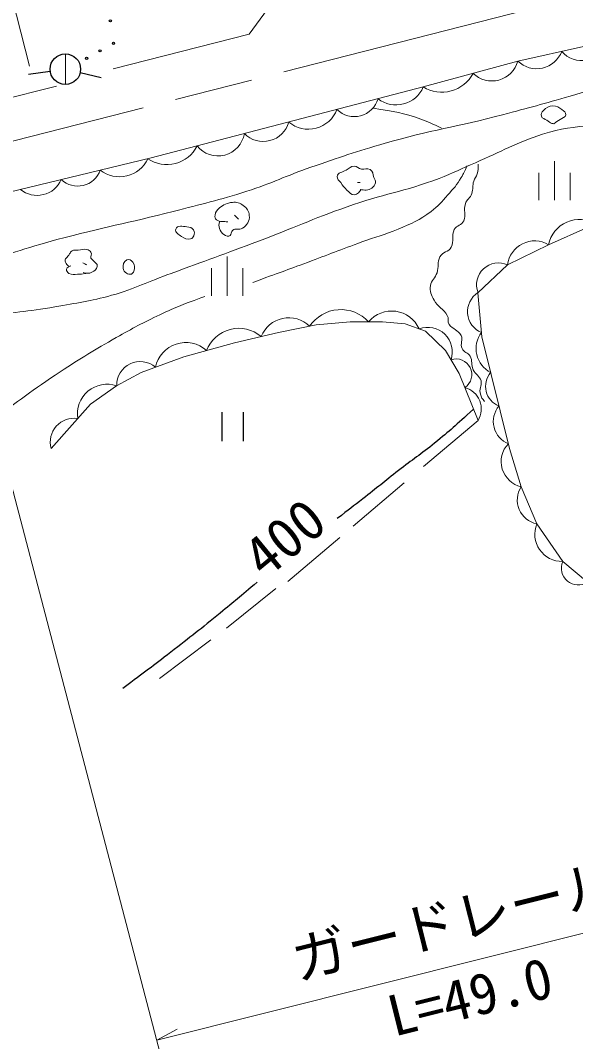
# Model space of a CAD drawing. Units: millimetres, scale not verified. Extents: x 40000 to 680000, y 20000 to 380000.
# Drawn here: x 337918 to 362745, y 259208 to 304889 of the extents above; entities that cross this region are included whole.
import ezdxf
from ezdxf.enums import TextEntityAlignment as Align

# ---------------------------------------------------------------- set-up
doc = ezdxf.new("R2010")
doc.units = ezdxf.units.MM
doc.header["$LTSCALE"] = 1000
doc.linetypes.add('CHAIN', pattern=[18.5, 12, -1.5, 3.5, -1.5])
for name, color, linetype, lineweight in [('M-BGD', 7, 'Continuous', 13), ('M-BMK', 2, 'CHAIN', 13), ('M-STR-HTXT', 7, 'Continuous', 13)]:
    doc.layers.add(name, color=color, linetype=linetype, lineweight=lineweight)
doc.styles.add('ＭＳ ゴシック', font='')
doc.styles.get('ＭＳ ゴシック').set_extended_font_data('MS Gothic')

msp = doc.modelspace()

# ---------------------------------------------------------------- linework, layer by layer
at = {"layer": 'M-BGD'}
for p, q in [((348142, 304277), (349128, 305618)), ((342071, 302728), (348142, 304277)), ((339927, 303393), (339927, 302027)), ((360161, 303069), (363106, 303721)), ((355934, 301912), (360161, 303069)), ((322062, 297553), (339527, 301950)), ((343758, 298737), (355934, 301912)), ((334274, 296455), (343758, 298737)), ((361802, 296847), (361802, 298597)), ((361102, 296847), (361102, 298072)), ((362502, 296847), (362502, 298072)), ((363344, 295654), (361536, 294855)), ((361536, 294855), (359706, 293951)), ((347170, 292574), (347170, 294324)), ((346470, 292574), (346470, 293799)), ((347870, 292574), (347870, 293799)), ((359706, 293951), (358381, 292710)), ((358381, 292710), (358551, 290739)), ((349457, 290929), (351139, 291265)), ((351139, 291265), (352667, 291405)), ((352667, 291405), (354111, 291405)), ((354111, 291405), (355121, 291321)), ((355121, 291321), (356032, 290985)), ((347494, 290466), (349457, 290929)), ((356032, 290985), (356925, 290120)), ((358551, 290739), (359792, 285733)), ((345223, 289835), (347494, 290466)), ((356925, 290120), (357542, 289101)), ((343316, 289134), (345223, 289835)), ((342222, 288545), (343316, 289134)), ((357542, 289101), (358382, 286995)), ((341059, 287718), (342222, 288545)), ((339292, 285741), (341059, 287718)), ((358382, 286995), (355938, 284928)), ((359792, 285733), (360318, 284030)), ((355085, 284206), (352797, 282270)), ((360318, 284030), (361012, 282369)), ((361012, 282369), (362168, 280686)), ((352197, 281763), (349870, 279794)), ((362168, 280686), (363279, 279755)), ((349343, 279470), (347128, 277706)), ((346432, 277182), (344137, 275455))]:
    msp.add_line(p, q, dxfattribs=at)
at = {"layer": 'M-BGD', "lineweight": 25}
for p, q in [((338280, 302488), (339250, 302619)), ((340591, 302554), (341533, 302332)), ((346918, 287362), (346918, 286062)), ((347893, 286062), (347893, 287362))]:
    msp.add_line(p, q, dxfattribs=at)
for centre, radius in [((341944, 304870), 50), ((342082, 303861), 50), ((339927, 302710), 683), ((341481, 303528), 50), ((340880, 303195), 50)]:
    msp.add_circle(centre, radius, dxfattribs=at)
at = {"layer": 'M-BGD'}
for centre, radius, start, end in [((363006, 304225), 1135, 219.4162, 345.5986), ((361001, 303938), 1208, 225.9597, 339.0113), ((358999, 303384), 1204, 225.7738, 344.8329), ((356763, 303253), 1576, 238.2695, 332.3372), ((354721, 302425), 1317, 232.1347, 337.099), ((352851, 301690), 1104, 225.2542, 343.9795), ((350795, 301393), 1369, 230.0818, 339.1519), ((348776, 300654), 1182, 224.4684, 344.7653), ((346750, 300026), 1199, 218.8295, 350.4042), ((344469, 299943), 1504, 235.5011, 333.5941), ((342345, 299303), 1407, 232.2942, 334.7598), ((340481, 298539), 1062, 226.2091, 340.8448), ((338668, 298235), 1173, 230.291, 336.7629), ((362918, 294573), 1410, 58.4897, 168.4642), ((360913, 293812), 1215, 59.176, 173.4261), ((359297, 293060), 980, 65.3066, 200.9377), ((358922, 291859), 1009, 122.4398, 247.4162), ((352248, 290271), 1682, 42.3878, 146.1914), ((349920, 290259), 1328, 45.579, 158.4395), ((354521, 290551), 1339, 23.7246, 140.3619), ((347686, 289572), 1543, 49.6277, 159.2253), ((356133, 290060), 1100, 341.322, 110.5088), ((359500, 290208), 1204, 143.3041, 242.6926), ((345314, 289099), 1380, 47.6473, 168.6145), ((343270, 288583), 1048, 48.7572, 182.0662), ((357405, 289047), 699, 303.8621, 109.2464), ((359667, 288522), 948, 139.3904, 248.4554), ((341796, 287288), 1327, 71.2636, 189.1678), ((357543, 287513), 986, 328.2667, 75.2119), ((360140, 286947), 1074, 139.8063, 248.0395), ((340311, 286032), 1060, 80.5123, 195.9187), ((360567, 285153), 1150, 136.1032, 257.481), ((361222, 283432), 1084, 146.5438, 258.7988), ((362141, 281906), 1220, 157.7445, 271.2725), ((362865, 280389), 757, 156.863, 303.1665)]:
    msp.add_arc(centre, radius, start, end, dxfattribs=at)
for points, knots in [([(381707, 302184), (380268, 302550), (379843, 302640), (378634, 302857), (376885, 303171), (375889, 303330), (374112, 303362), (372715, 303386), (371928, 303336), (370537, 303193), (368779, 303013), (367785, 302921), (366058, 302541), (364642, 302231), (363891, 301894), (362497, 301497), (361323, 301163), (360664, 300979), (359483, 300670), (357441, 300136), (356261, 299976), (354232, 299394), (352921, 299018), (352198, 298768), (350909, 298322), (349782, 297931), (349186, 297612), (348049, 297249), (346776, 296842), (346042, 296680), (344748, 296345), (342727, 295821), (341568, 295632), (339553, 295083), (338089, 294684), (337292, 294381), (335831, 293968), (334694, 293647), (334057, 293467), (332908, 293190), (331503, 292852), (330708, 292694), (329291, 292412), (327480, 292053), (326459, 291884), (324643, 291550), (322491, 291153), (321286, 290931), (319133, 290540), (316941, 290142), (315709, 289940), (313518, 289531), (311750, 289201), (310749, 289057), (308997, 288648), (307776, 288362), (307098, 288171), (305899, 287807), (304333, 287331), (303495, 286943), (301931, 286461), (299318, 285654), (297838, 285252), (295187, 284582), (293172, 284073), (292024, 283868), (289986, 283460), (287620, 282987), (286285, 282767), (283901, 282395), (282529, 282181), (282085, 282112), (280382, 281876)], [0, 0, 0, 0, 1, 1, 1, 2, 2, 2, 3, 3, 3, 4, 4, 4, 5, 5, 5, 6, 6, 6, 7, 7, 7, 8, 8, 8, 9, 9, 9, 10, 10, 10, 11, 11, 11, 12, 12, 12, 13, 13, 13, 14, 14, 14, 15, 15, 15, 16, 16, 16, 17, 17, 17, 18, 18, 18, 19, 19, 19, 20, 20, 20, 21, 21, 21, 22, 22, 22, 23, 23, 23, 24, 24, 24, 24]), ([(361773, 300264), (361882, 300342), (361945, 300383), (362053, 300463), (362155, 300539), (362291, 300537), (362309, 300663), (362324, 300776), (362225, 300829), (362134, 300899), (362001, 301003), (361903, 301066), (361735, 301061), (361549, 301056), (361430, 300994), (361305, 300856), (361237, 300779), (361188, 300705), (361218, 300606), (361254, 300490), (361367, 300488), (361467, 300420), (361550, 300363), (361592, 300320), (361685, 300282), (361718, 300269), (361739, 300271), (361773, 300264), (361773, 300264), (361773, 300264), (361773, 300264)], [0, 0, 0, 0, 1, 1, 1, 2, 2, 2, 3, 3, 3, 4, 4, 4, 5, 5, 5, 6, 6, 6, 7, 7, 7, 8, 8, 8, 9, 9, 9, 10, 10, 10, 10]), ([(353686, 300968), (354682, 300796), (355020, 300776), (355820, 300472), (356189, 300332), (356330, 300280), (356746, 300070)], [0, 0, 0, 0, 1, 1, 1, 2, 2, 2, 2]), ([(374477, 300214), (373693, 300074), (373455, 300051), (372795, 299983), (371447, 299844), (370680, 299907), (369325, 299941), (368065, 299973), (367366, 300119), (366107, 300172), (365098, 300215), (364527, 300281), (363521, 300193), (362631, 300116), (362121, 300066), (361271, 299794), (360059, 299405), (359439, 299027), (358270, 298525), (357634, 298252), (357291, 298066), (356644, 297820), (355071, 297224), (354112, 297118), (352527, 296555), (350960, 295997), (350115, 295600), (348559, 295012), (347041, 294439), (346184, 294136), (344662, 293575), (343621, 293192), (343065, 292894), (341998, 292594), (341024, 292320), (340456, 292252), (339460, 292075), (338235, 291858), (337534, 291830), (336306, 291627), (335460, 291487), (334979, 291438), (334147, 291234), (332955, 290941), (332302, 290722), (331132, 290351), (330135, 290033), (329577, 289851), (328591, 289499), (327293, 289036), (326578, 288744), (325289, 288258), (324073, 287800), (323422, 287453), (322176, 287081), (321096, 286758), (320465, 286667), (319358, 286450), (318214, 286225), (317556, 286183), (316414, 285945), (314877, 285624), (314008, 285458), (312511, 284985), (311090, 284538), (310325, 284196), (308935, 283661), (307360, 283053), (306504, 282644), (304919, 282062), (303748, 281633), (303088, 281402), (301891, 281053), (300649, 280691), (299956, 280434), (298673, 280275), (297401, 280117), (296674, 280285), (295392, 280296), (293873, 280309), (293021, 280334), (291502, 280338), (289933, 280341), (289053, 280380), (287485, 280317), (286456, 280275), (285880, 280240), (284856, 280128), (283699, 280000), (283304, 279922), (281912, 279665)], [0, 0, 0, 0, 1, 1, 1, 2, 2, 2, 3, 3, 3, 4, 4, 4, 5, 5, 5, 6, 6, 6, 7, 7, 7, 8, 8, 8, 9, 9, 9, 10, 10, 10, 11, 11, 11, 12, 12, 12, 13, 13, 13, 14, 14, 14, 15, 15, 15, 16, 16, 16, 17, 17, 17, 18, 18, 18, 19, 19, 19, 20, 20, 20, 21, 21, 21, 22, 22, 22, 23, 23, 23, 24, 24, 24, 25, 25, 25, 26, 26, 26, 27, 27, 27, 28, 28, 28, 29, 29, 29, 30, 30, 30, 30]), ([(348306, 293169), (349500, 293601), (349803, 293711), (350759, 294066), (351708, 294418), (352234, 294631), (353185, 294977), (353818, 295208), (354190, 295292), (354811, 295552), (355412, 295803), (355758, 295952), (356283, 296337), (356614, 296580), (356750, 296777), (357026, 297080), (357286, 297365), (357439, 297526), (357631, 297861), (357743, 298056), (357784, 298133), (357886, 298378)], [0, 0, 0, 0, 1, 1, 1, 2, 2, 2, 3, 3, 3, 4, 4, 4, 5, 5, 5, 6, 6, 6, 7, 7, 7, 7]), ([(353105, 297323), (353309, 297300), (353474, 297255), (353629, 297391), (353713, 297465), (353770, 297518), (353791, 297628), (353808, 297722), (353762, 297775), (353728, 297865), (353674, 298009), (353688, 298143), (353554, 298220), (353423, 298295), (353315, 298202), (353168, 298232), (353036, 298260), (352984, 298364), (352850, 298363), (352692, 298362), (352618, 298276), (352482, 298195), (352316, 298096), (352098, 298085), (352083, 297902), (352074, 297786), (352174, 297733), (352245, 297634), (352345, 297497), (352391, 297408), (352520, 297298), (352637, 297196), (352701, 297072), (352856, 297086), (353004, 297099), (353080, 297216), (353150, 297328)], [0, 0, 0, 0, 1, 1, 1, 2, 2, 2, 3, 3, 3, 4, 4, 4, 5, 5, 5, 6, 6, 6, 7, 7, 7, 8, 8, 8, 9, 9, 9, 10, 10, 10, 11, 11, 11, 12, 12, 12, 12]), ([(358668, 287842), (358572, 287963), (358535, 288029), (358490, 288166), (358416, 288386), (358573, 288534), (358519, 288760), (358463, 288993), (358268, 289045), (358167, 289262), (358064, 289484), (358150, 289662), (358024, 289872), (357925, 290036), (357751, 290037), (357669, 290209), (357568, 290418), (357732, 290595), (357625, 290801), (357494, 291051), (357254, 291059), (357095, 291293), (357005, 291426), (357088, 291557), (357007, 291696), (356830, 291999), (356589, 292068), (356415, 292372), (356284, 292600), (356221, 292765), (356257, 293025), (356291, 293275), (356471, 293361), (356551, 293601), (356639, 293868), (356546, 294061), (356677, 294309), (356799, 294541), (357063, 294518), (357182, 294752), (357323, 295027), (357184, 295253), (357319, 295531), (357418, 295734), (357655, 295718), (357741, 295927), (357853, 296201), (357726, 296399), (357816, 296681), (357880, 296886), (358040, 296944), (358105, 297149), (358172, 297356), (358127, 297491), (358189, 297700), (358230, 297836), (358307, 297891), (358348, 298027), (358397, 298189), (358391, 298268), (358386, 298457)], [0, 0, 0, 0, 1, 1, 1, 2, 2, 2, 3, 3, 3, 4, 4, 4, 5, 5, 5, 6, 6, 6, 7, 7, 7, 8, 8, 8, 9, 9, 9, 10, 10, 10, 11, 11, 11, 12, 12, 12, 13, 13, 13, 14, 14, 14, 15, 15, 15, 16, 16, 16, 17, 17, 17, 18, 18, 18, 19, 19, 19, 20, 20, 20, 20]), ([(346818, 295872), (346789, 295767), (346788, 295691), (346818, 295582), (346878, 295366), (347138, 295169), (347295, 295264), (347366, 295307), (347330, 295432), (347407, 295498), (347541, 295611), (347702, 295491), (347846, 295591), (348054, 295736), (348173, 295909), (348155, 296161), (348140, 296366), (348046, 296486), (347884, 296610), (347727, 296730), (347594, 296774), (347398, 296750), (347153, 296721), (347009, 296655), (346818, 296498), (346706, 296405), (346636, 296325), (346622, 296180), (346614, 296096), (346620, 296026), (346687, 295974), (346847, 295852), (346995, 295912), (347192, 295872), (347192, 295872), (347192, 295872), (347192, 295872)], [0, 0, 0, 0, 1, 1, 1, 2, 2, 2, 3, 3, 3, 4, 4, 4, 5, 5, 5, 6, 6, 6, 7, 7, 7, 8, 8, 8, 9, 9, 9, 10, 10, 10, 11, 11, 11, 12, 12, 12, 12]), ([(347491, 296180), (347556, 296115), (347599, 296072), (347669, 296002), (347669, 296002), (347669, 296002), (347669, 296002), (347669, 296002), (347669, 296002), (347669, 296002)], [0, 0, 0, 0, 1, 1, 1, 2, 2, 2, 3, 3, 3, 3]), ([(345662, 295516), (345592, 295624), (345491, 295639), (345363, 295654), (345168, 295676), (344939, 295738), (344871, 295554), (344814, 295401), (344991, 295315), (345126, 295224), (345263, 295132), (345373, 295068), (345531, 295111), (345606, 295132), (345641, 295183), (345669, 295255), (345705, 295350), (345719, 295431), (345662, 295516)], [0, 0, 0, 0, 1, 1, 1, 2, 2, 2, 3, 3, 3, 4, 4, 4, 5, 5, 5, 6, 6, 6, 6]), ([(340089, 293895), (340016, 293935), (339962, 293983), (339927, 294069), (339867, 294221), (340030, 294304), (340114, 294443), (340150, 294502), (340167, 294544), (340226, 294580), (340317, 294635), (340389, 294608), (340494, 294618), (340650, 294632), (340741, 294669), (340893, 294636), (340974, 294619), (341016, 294582), (341068, 294518), (341133, 294436), (341024, 294342), (341074, 294250), (341094, 294212), (341121, 294202), (341149, 294169), (341237, 294063), (341387, 294016), (341354, 293882), (341321, 293747), (341237, 293681), (341111, 293621), (340977, 293556), (340878, 293579), (340731, 293608)], [0, 0, 0, 0, 1, 1, 1, 2, 2, 2, 3, 3, 3, 4, 4, 4, 5, 5, 5, 6, 6, 6, 7, 7, 7, 8, 8, 8, 9, 9, 9, 10, 10, 10, 11, 11, 11, 11]), ([(342882, 293544), (342797, 293522), (342733, 293533), (342658, 293582), (342573, 293637), (342524, 293698), (342515, 293800), (342500, 293957), (342525, 294111), (342671, 294174), (342778, 294220), (342879, 294160), (342951, 294068), (343046, 293946), (343028, 293826), (342995, 293675), (342987, 293639), (342964, 293626), (342945, 293594), (342945, 293594), (342945, 293594), (342945, 293594), (342920, 293575), (342913, 293552), (342882, 293544)], [0, 0, 0, 0, 1, 1, 1, 2, 2, 2, 3, 3, 3, 4, 4, 4, 5, 5, 5, 6, 6, 6, 7, 7, 7, 8, 8, 8, 8]), ([(340837, 293565), (340669, 293540), (340614, 293533), (340470, 293533), (340320, 293534), (340216, 293491), (340089, 293571), (340017, 293617), (339974, 293680), (339983, 293764), (339994, 293855), (340101, 293851), (340177, 293907), (340177, 293907), (340177, 293907), (340177, 293907)], [0, 0, 0, 0, 1, 1, 1, 2, 2, 2, 3, 3, 3, 4, 4, 4, 5, 5, 5, 5]), ([(340713, 294044), (340787, 294006), (340823, 293987), (340893, 293951), (340893, 293951), (340893, 293951), (340893, 293951)], [0, 0, 0, 0, 1, 1, 1, 2, 2, 2, 2]), ([(328825, 279464), (329669, 280584), (329936, 280910), (330718, 281777), (331773, 282947), (332460, 283512), (333641, 284553), (334765, 285543), (335434, 286053), (336627, 286958), (337806, 287851), (338463, 288359), (339698, 289173), (340656, 289804), (341207, 290138), (342207, 290701), (342957, 291123), (343376, 291363), (344156, 291724), (344923, 292080), (345201, 292183), (346161, 292538)], [0, 0, 0, 0, 1, 1, 1, 2, 2, 2, 3, 3, 3, 4, 4, 4, 5, 5, 5, 6, 6, 6, 7, 7, 7, 7])]:
    msp.add_open_spline(points, degree=3, knots=knots, dxfattribs=at)
msp.add_open_spline([(353118, 297634), (353052, 297634), (353052, 297634), (352987, 297634)], degree=3, dxfattribs=at)
at = {"layer": 'M-BGD', "lineweight": 25}
for points, knots in [([(358180, 287499), (357366, 286757), (357142, 286549), (356442, 285982), (355825, 285483), (355452, 285237), (354825, 284751), (354199, 284265), (353862, 283975), (353236, 283489), (352786, 283139), (352641, 283028), (352077, 282601)], [0, 0, 0, 0, 1, 1, 1, 2, 2, 2, 3, 3, 3, 4, 4, 4, 4]), ([(348509, 279766), (347716, 279088), (347507, 278912), (346855, 278378), (346002, 277678), (345512, 277300), (344640, 276625), (343808, 275982), (343539, 275780), (342495, 274999)], [0, 0, 0, 0, 1, 1, 1, 2, 2, 2, 3, 3, 3, 3])]:
    msp.add_open_spline(points, degree=3, knots=knots, dxfattribs=at)
at = {"layer": 'M-BMK'}
msp.add_line((361324, 305564), (283584, 285690), dxfattribs=at)
at = {"layer": 'M-STR-HTXT'}
for p, q in [((329460, 337777), (338329, 302842)), ((344172, 258671), (334407, 295956)), ((344014, 259272), (372038, 266299)), ((344014, 259272), (344923, 259758))]:
    msp.add_line(p, q, dxfattribs=at)

# ---------------------------------------------------------------- texts
at = {"layer": 'M-BGD', "style": 'ＭＳ ゴシック'}
msp.add_text('400', height=1833, rotation=39.474, dxfattribs=at).set_placement((349213, 279422), align=Align.BOTTOM_LEFT)
at = {"layer": 'M-STR-HTXT', "style": 'ＭＳ ゴシック'}
for s, p in [('ガードレール', (350453, 261400)), ('L=49.0', (354749, 258886))]:
    msp.add_text(s, height=1833, rotation=14.078, dxfattribs=at).set_placement(p, align=Align.BOTTOM_LEFT)

doc.saveas('drawing.dxf')
